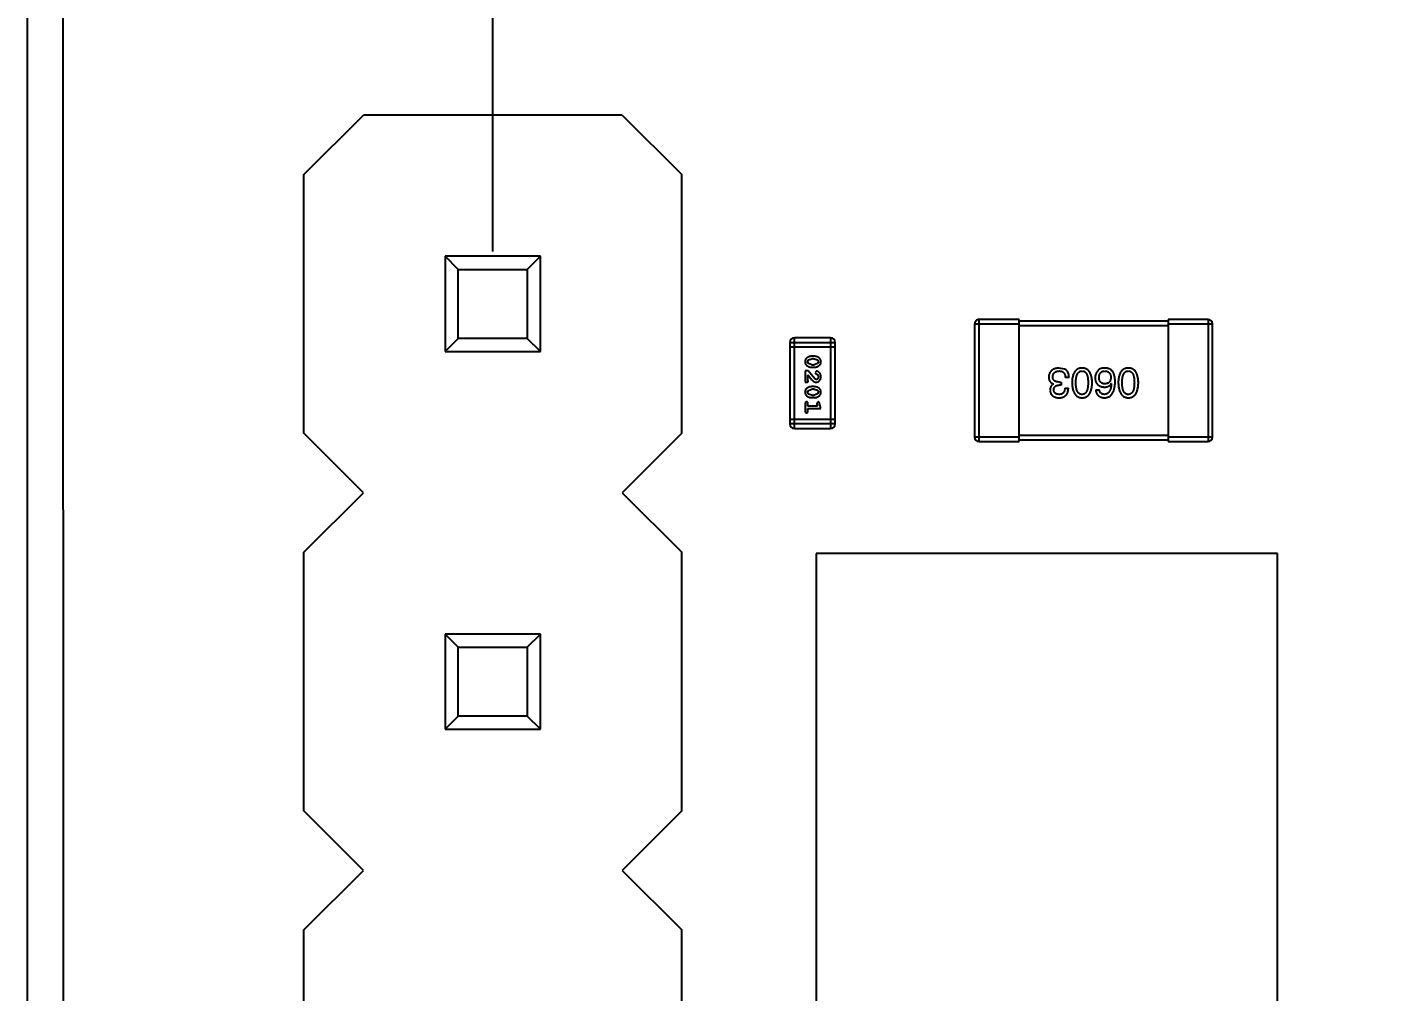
# Model space of a CAD drawing. Header units: millimetres. Extents: x 10 to 132, y -13 to 46.
# Drawn here: x 93.11 to 102.23, y 23.06 to 29.55 of the extents above; entities that cross this region are included whole.
import ezdxf

# ---------------------------------------------------------------- set-up
doc = ezdxf.new("R2010")
doc.units = ezdxf.units.MM
doc.header["$LTSCALE"] = 1.21
doc.header["$MEASUREMENT"] = 0
doc.header["$PDMODE"] = 3
doc.header["$PDSIZE"] = 0.3125
doc.layers.get('0').update_dxf_attribs({"linetype": 'CONTINUOUS'})
doc.layers.get('DEFPOINTS').update_dxf_attribs({"linetype": 'CONTINUOUS'})
doc.layers.add('Dim', color=3, linetype='CONTINUOUS', lineweight=25)
doc.styles.get("Standard").update_dxf_attribs({"font": 'txt', "width": 0.8})
doc.dimstyles.get("Standard").update_dxf_attribs({"dimtxt": 0.15625, "dimasz": 0.1875, "dimexe": 0.125, "dimexo": 0.0625, "dimgap": 0.09, "dimtad": 0, "dimtih": 1, "dimtoh": 1, "dimzin": 4, "dimdsep": 46, "dimtxsty": 'Standard', "dimblk": '_FILLED', "dimblk1": '_FILLED', "dimblk2": '_FILLED', "dimcen": 0.09, "dimazin": 1, "dimtp": 0.01, "dimtm": 0.01, "dimtfac": 1, "dimtofl": 0, "dimtmove": 0, "dimatfit": 3, "dimldrblk": '_FILLED', "dimfxl": 1, "dimtolj": 1, "dimtzin": 4, "dimarcsym": 0})

# ---------------------------------------------------------------- blocks, each defined once
blk = doc.blocks.new('_FILLED')
at = {"color": 0, "linetype": 'ByBlock'}
blk.add_solid([(0, 0), (-1, 0.1667), (-1, -0.1667)], dxfattribs=at)
blk = doc.blocks.new('*D41')
at = {"color": 0, "linetype": 'ByBlock', "lineweight": -2}
for p, q in [((96.2435, 28.0379), (96.2435, 39.6225)), ((96.2435, 39.56), (106.0285, 39.56)), ((119.1035, 39.56), (109.3185, 39.56)), ((119.1035, 27.9498), (119.1035, 39.6225))]:
    blk.add_line(p, q, dxfattribs=at)
at = {"layer": 'DEFPOINTS', "color": 0, "linetype": 'ByBlock'}
for p in [(96.2435, 28.0067), (119.1035, 27.9185)]:
    blk.add_point(p, dxfattribs=at)
at = {"color": 0, "linetype": 'ByBlock', "lineweight": -2, "rotation": 180}
blk.add_blockref('_FILLED', (96.2435, 39.56), dxfattribs=at)
at = {"color": 0, "linetype": 'ByBlock', "lineweight": -2}
blk.add_blockref('_FILLED', (119.1035, 39.56), dxfattribs=at)
at = {"color": 0, "linetype": 'ByBlock', "lineweight": -2, "insert": (107.6735, 39.56), "char_height": 1, "attachment_point": 5}
blk.add_mtext('\\A1;22.86', dxfattribs=at)

msp = doc.modelspace()

# ---------------------------------------------------------------- linework, layer by layer
at = {"color": 7, "linetype": 'Continuous'}
for p, q in [((93.1135, 30.5167), (93.1135, -6.1033)), ((93.3529, 30.4684), (93.3637, 0.6755)), ((94.9735, 28.5567), (95.3735, 28.9567)), ((97.1135, 28.9567), (95.3735, 28.9567)), ((97.1135, 28.9567), (97.5135, 28.5567)), ((94.9735, 26.8167), (94.9735, 28.5567)), ((97.5135, 26.8167), (97.5135, 28.5567)), ((95.9235, 28.0067), (95.9235, 27.3667)), ((96.0116, 27.9185), (95.9235, 28.0067)), ((96.5635, 28.0067), (95.9235, 28.0067)), ((96.4753, 27.9185), (96.5635, 28.0067)), ((96.5635, 27.3667), (96.5635, 28.0067)), ((96.0116, 27.4548), (96.0116, 27.9185)), ((96.0116, 27.9185), (96.4753, 27.9185)), ((96.4753, 27.9185), (96.4753, 27.4548)), ((99.4822, 27.5515), (99.4822, 26.7915)), ((99.4822, 27.5515), (99.7822, 27.5515)), ((99.5122, 26.7615), (99.5122, 27.5815)), ((99.7822, 27.5815), (99.5122, 27.5815)), ((99.7822, 26.7615), (99.7822, 27.5815)), ((100.7822, 27.5715), (99.7822, 27.5715)), ((99.7822, 27.5415), (100.7822, 27.5415)), ((100.7822, 27.5815), (100.7822, 26.7615)), ((101.0522, 27.5815), (100.7822, 27.5815)), ((100.7822, 27.5515), (101.0822, 27.5515)), ((101.0522, 27.5815), (101.0522, 26.7615)), ((101.0822, 26.7915), (101.0822, 27.5515)), ((95.9235, 27.3667), (96.0116, 27.4548)), ((96.4753, 27.4548), (96.0116, 27.4548)), ((96.5635, 27.3667), (96.4753, 27.4548)), ((98.2706, 26.8489), (98.2706, 27.4585)), ((98.5145, 27.4585), (98.2706, 27.4585)), ((98.5145, 27.4585), (98.5145, 26.8489)), ((95.9235, 27.3667), (96.5635, 27.3667)), ((98.2401, 27.428), (98.2401, 26.8794)), ((98.2401, 27.428), (98.5449, 27.428)), ((98.2401, 27.3976), (98.5449, 27.3976)), ((98.5449, 26.8794), (98.5449, 27.428)), ((98.3595, 27.2975), (98.3648, 27.3097)), ((98.3653, 27.2852), (98.3595, 27.2975)), ((98.3648, 27.3097), (98.3871, 27.3173)), ((98.3871, 27.278), (98.3653, 27.2852)), ((98.4046, 27.3346), (98.3868, 27.3346)), ((98.3868, 27.2607), (98.4046, 27.2607)), ((98.4043, 27.3173), (98.3871, 27.3173)), ((98.3871, 27.278), (98.4043, 27.278)), ((98.4043, 27.3173), (98.4261, 27.3101)), ((98.4266, 27.2856), (98.4043, 27.278)), ((98.4261, 27.3101), (98.4319, 27.2977)), ((98.4319, 27.2977), (98.4266, 27.2856)), ((100.0874, 27.2486), (100.0513, 27.2552)), ((98.3438, 27.2371), (98.3438, 27.16)), ((98.3627, 27.2371), (98.3438, 27.2371)), ((98.3438, 27.16), (98.3516, 27.16)), ((98.3611, 27.1742), (98.3611, 27.2104)), ((98.3611, 27.2104), (98.3881, 27.1768)), ((98.3642, 27.1687), (98.3611, 27.1742)), ((98.4076, 27.1821), (98.3627, 27.2371)), ((98.4173, 27.1773), (98.4076, 27.1821)), ((98.4199, 27.234), (98.4114, 27.2251)), ((98.4114, 27.2251), (98.418, 27.2166)), ((98.418, 27.2166), (98.4265, 27.2117)), ((98.4265, 27.2117), (98.4319, 27.1968)), ((100.0524, 27.1612), (100.0644, 27.1612)), ((100.0644, 27.1612), (100.0644, 27.1405)), ((100.1169, 27.1918), (100.0918, 27.1918)), ((98.3595, 27.093), (98.3648, 27.1052)), ((98.3653, 27.0807), (98.3595, 27.093)), ((98.3648, 27.1052), (98.3871, 27.1128)), ((98.3871, 27.0735), (98.3653, 27.0807)), ((98.4046, 27.1301), (98.3868, 27.1301)), ((98.4043, 27.1128), (98.3871, 27.1128)), ((98.3871, 27.0735), (98.4043, 27.0735)), ((98.4043, 27.1128), (98.4261, 27.1056)), ((98.4266, 27.0811), (98.4043, 27.0735)), ((98.4261, 27.1056), (98.4319, 27.0932)), ((98.4319, 27.0932), (98.4266, 27.0811)), ((100.0131, 27.1481), (100.0131, 27.1492)), ((100.0644, 27.1405), (100.0513, 27.1405)), ((100.0885, 27.1197), (100.1125, 27.1197)), ((100.2966, 27.1077), (100.3207, 27.1077)), ((100.4005, 27.1514), (100.4015, 27.1503)), ((98.3438, 27.0169), (98.3438, 26.9649)), ((98.3611, 26.9995), (98.3611, 27.0169)), ((98.426, 26.9995), (98.3611, 26.9995)), ((98.3611, 26.9649), (98.3611, 26.9822)), ((98.3611, 26.9822), (98.4492, 26.9822)), ((98.3868, 27.0562), (98.4046, 27.0562)), ((98.4301, 27.0279), (98.4209, 27.02)), ((98.4209, 27.02), (98.4219, 27.0146)), ((98.4219, 27.0146), (98.426, 26.9995)), ((98.4492, 26.9822), (98.4393, 27.0188)), ((98.5449, 26.9099), (98.2401, 26.9099)), ((95.3735, 26.4167), (94.9735, 26.8167)), ((97.5135, 26.8167), (97.1135, 26.4167)), ((98.5449, 26.8794), (98.2401, 26.8794)), ((98.2706, 26.8489), (98.5145, 26.8489)), ((100.7822, 26.8015), (99.7822, 26.8015)), ((99.7822, 26.7915), (99.4822, 26.7915)), ((99.5122, 26.7615), (99.7822, 26.7615)), ((99.7822, 26.7715), (100.7822, 26.7715)), ((101.0822, 26.7915), (100.7822, 26.7915)), ((100.7822, 26.7615), (101.0522, 26.7615)), ((94.9735, 26.0167), (95.3735, 26.4167)), ((97.1135, 26.4167), (97.5135, 26.0167)), ((94.9735, 24.2767), (94.9735, 26.0167)), ((97.5135, 24.2767), (97.5135, 26.0167)), ((98.4174, 26.0081), (98.4174, 22.8581)), ((101.5174, 26.0081), (98.4174, 26.0081)), ((101.5174, 22.8581), (101.5174, 26.0081)), ((95.9235, 25.4667), (95.9235, 24.8267)), ((96.0116, 25.3785), (95.9235, 25.4667)), ((96.5635, 25.4667), (95.9235, 25.4667)), ((96.4753, 25.3785), (96.5635, 25.4667)), ((96.5635, 24.8267), (96.5635, 25.4667)), ((96.0116, 24.9148), (96.0116, 25.3785)), ((96.0116, 25.3785), (96.4753, 25.3785)), ((96.4753, 25.3785), (96.4753, 24.9148)), ((95.9235, 24.8267), (96.0116, 24.9148)), ((96.4753, 24.9148), (96.0116, 24.9148)), ((96.5635, 24.8267), (96.4753, 24.9148)), ((95.9235, 24.8267), (96.5635, 24.8267)), ((95.3735, 23.8767), (94.9735, 24.2767)), ((97.5135, 24.2767), (97.1135, 23.8767)), ((94.9735, 23.4767), (95.3735, 23.8767)), ((97.1135, 23.8767), (97.5135, 23.4767)), ((94.9735, 21.7367), (94.9735, 23.4767)), ((97.5135, 21.7367), (97.5135, 23.4767))]:
    msp.add_line(p, q, dxfattribs=at)
for centre, radius, start, end in [((99.5122, 27.5515), 0.03, 90.00001, 180.00001), ((101.0522, 27.5515), 0.03, 0.00001, 90.00001), ((98.2706, 27.428), 0.0305, 90, 180), ((98.5145, 27.428), 0.0305, 0, 90), ((98.2706, 26.8794), 0.0305, 180, 270), ((98.5145, 26.8794), 0.0305, 270, 0), ((99.5122, 26.7915), 0.03, 180.00001, 270.00001), ((101.0522, 26.7915), 0.03, 270.00001, 0.00001)]:
    msp.add_arc(centre, radius, start, end, dxfattribs=at)
for points, knots in [([(98.3868, 27.3346), (98.3857, 27.3346), (98.3836, 27.3346), (98.3804, 27.3343), (98.3773, 27.3338), (98.3742, 27.3331), (98.3712, 27.3322), (98.3682, 27.3311), (98.3652, 27.3298), (98.3623, 27.3283), (98.3596, 27.3268), (98.3571, 27.3251), (98.3548, 27.3235), (98.3526, 27.3219), (98.3508, 27.3202), (98.3491, 27.3185), (98.3477, 27.3167), (98.3461, 27.3144), (98.3445, 27.3112), (98.3432, 27.307), (98.3423, 27.3024), (98.3423, 27.2992), (98.3422, 27.2976)], [0, 0, 0, 0, 0.049886, 0.09882, 0.148132, 0.19689, 0.246038, 0.295176, 0.345305, 0.395692, 0.445312, 0.491875, 0.535813, 0.577009, 0.616081, 0.652689, 0.687585, 0.720206, 0.785062, 0.85223, 0.923759, 1, 1, 1, 1]), ([(98.3422, 27.2976), (98.3422, 27.2961), (98.3423, 27.2933), (98.343, 27.2892), (98.3441, 27.2854), (98.3457, 27.2818), (98.3478, 27.2785), (98.3503, 27.2755), (98.3532, 27.2727), (98.3566, 27.2702), (98.3602, 27.268), (98.3639, 27.266), (98.3676, 27.2644), (98.3714, 27.263), (98.3752, 27.262), (98.379, 27.2612), (98.3829, 27.2608), (98.3855, 27.2607), (98.3868, 27.2607)], [0, 0, 0, 0, 0.067217, 0.131051, 0.19272, 0.252824, 0.312745, 0.373449, 0.436041, 0.501494, 0.567761, 0.632087, 0.695096, 0.757109, 0.817993, 0.878657, 0.939311, 1, 1, 1, 1]), ([(98.4492, 27.2978), (98.4491, 27.2993), (98.4491, 27.3021), (98.4484, 27.3062), (98.4472, 27.31), (98.4457, 27.3136), (98.4436, 27.3169), (98.4411, 27.3199), (98.4381, 27.3227), (98.4347, 27.3252), (98.4311, 27.3274), (98.4274, 27.3293), (98.4237, 27.331), (98.42, 27.3323), (98.4162, 27.3334), (98.4123, 27.3341), (98.4085, 27.3345), (98.4059, 27.3346), (98.4046, 27.3346)], [0, 0, 0, 0, 0.06692, 0.130834, 0.19258, 0.252759, 0.312631, 0.373411, 0.436359, 0.501894, 0.568244, 0.632472, 0.69556, 0.757163, 0.818592, 0.878885, 0.939235, 1, 1, 1, 1]), ([(98.4046, 27.2607), (98.4056, 27.2607), (98.4078, 27.2608), (98.411, 27.261), (98.4141, 27.2616), (98.4172, 27.2623), (98.4203, 27.2632), (98.4233, 27.2643), (98.4262, 27.2656), (98.4291, 27.2671), (98.4318, 27.2687), (98.4344, 27.2703), (98.4367, 27.272), (98.4388, 27.2736), (98.4407, 27.2753), (98.4423, 27.2771), (98.4438, 27.2788), (98.4453, 27.2812), (98.4469, 27.2843), (98.4482, 27.2885), (98.449, 27.293), (98.4491, 27.2962), (98.4492, 27.2978)], [0, 0, 0, 0, 0.049855, 0.099516, 0.148482, 0.19758, 0.246804, 0.296268, 0.346517, 0.397047, 0.446826, 0.49336, 0.537801, 0.579207, 0.617974, 0.654833, 0.689171, 0.722088, 0.786392, 0.853518, 0.924186, 1, 1, 1, 1]), ([(100.0513, 27.2552), (100.0486, 27.2551), (100.0433, 27.2548), (100.0355, 27.2539), (100.0283, 27.2525), (100.0216, 27.2507), (100.0153, 27.2484), (100.0096, 27.2457), (100.0044, 27.2425), (99.9996, 27.2389), (99.9954, 27.2348), (99.9917, 27.2303), (99.9885, 27.2254), (99.9858, 27.2199), (99.9836, 27.2141), (99.982, 27.2078), (99.9808, 27.2011), (99.9805, 27.1964), (99.9803, 27.194)], [0, 0, 0, 0, 0.078078, 0.151942, 0.221594, 0.28726, 0.350176, 0.409768, 0.467648, 0.523784, 0.578904, 0.634014, 0.689819, 0.746826, 0.805875, 0.867063, 0.931764, 1, 1, 1, 1]), ([(100.1169, 27.1918), (100.1168, 27.1936), (100.1167, 27.1971), (100.1163, 27.2022), (100.1156, 27.2071), (100.1147, 27.2117), (100.1136, 27.2161), (100.1123, 27.2203), (100.1108, 27.2242), (100.109, 27.2279), (100.1071, 27.2313), (100.1049, 27.2345), (100.1025, 27.2375), (100.0999, 27.2402), (100.0971, 27.2427), (100.0941, 27.2449), (100.0909, 27.247), (100.0886, 27.2481), (100.0874, 27.2486)], [0, 0, 0, 0, 0.078937, 0.154495, 0.226898, 0.296844, 0.363348, 0.427781, 0.48946, 0.549586, 0.607902, 0.664733, 0.720805, 0.776157, 0.831175, 0.886736, 0.943094, 1, 1, 1, 1]), ([(100.2046, 27.2552), (100.2019, 27.2551), (100.1968, 27.2548), (100.1893, 27.2536), (100.1822, 27.2515), (100.1757, 27.2488), (100.1697, 27.2453), (100.1642, 27.241), (100.1592, 27.2359), (100.1547, 27.2301), (100.1507, 27.2235), (100.1472, 27.2162), (100.1442, 27.2081), (100.1417, 27.1993), (100.1397, 27.1898), (100.1382, 27.1795), (100.1372, 27.1684), (100.137, 27.1608), (100.1368, 27.1568)], [0, 0, 0, 0, 0.059134, 0.115603, 0.169236, 0.221572, 0.273254, 0.32474, 0.377319, 0.431815, 0.488555, 0.548609, 0.612242, 0.680182, 0.75251, 0.829782, 0.91231, 1, 1, 1, 1]), ([(100.2723, 27.1568), (100.2722, 27.1608), (100.2719, 27.1684), (100.2709, 27.1795), (100.2695, 27.1898), (100.2674, 27.1993), (100.2649, 27.2081), (100.2619, 27.2162), (100.2585, 27.2235), (100.2545, 27.23), (100.25, 27.2359), (100.245, 27.241), (100.2395, 27.2453), (100.2334, 27.2488), (100.2269, 27.2515), (100.2199, 27.2536), (100.2124, 27.2548), (100.2072, 27.2551), (100.2046, 27.2552)], [0, 0, 0, 0, 0.087693, 0.170223, 0.247496, 0.319826, 0.387768, 0.451403, 0.511459, 0.568358, 0.622671, 0.675251, 0.726739, 0.778422, 0.830759, 0.884394, 0.940865, 1, 1, 1, 1]), ([(100.3611, 27.2552), (100.3583, 27.2553), (100.3529, 27.2553), (100.3451, 27.2547), (100.3379, 27.2536), (100.3314, 27.2518), (100.3255, 27.2495), (100.3203, 27.2465), (100.3157, 27.2431), (100.3132, 27.2402), (100.3119, 27.2388)], [0, 0, 0, 0, 0.156782, 0.301945, 0.436395, 0.561474, 0.678489, 0.78853, 0.894967, 1, 1, 1, 1]), ([(100.4125, 27.229), (100.411, 27.231), (100.4081, 27.235), (100.4028, 27.2401), (100.3972, 27.2446), (100.3909, 27.2482), (100.3842, 27.2512), (100.3769, 27.2533), (100.3692, 27.2547), (100.3639, 27.2551), (100.3611, 27.2552)], [0, 0, 0, 0, 0.125033, 0.246266, 0.36603, 0.485265, 0.606781, 0.732144, 0.862551, 1, 1, 1, 1]), ([(100.5155, 27.2552), (100.5128, 27.2551), (100.5076, 27.2548), (100.5001, 27.2536), (100.4931, 27.2515), (100.4866, 27.2488), (100.4806, 27.2453), (100.475, 27.241), (100.47, 27.2359), (100.4655, 27.2301), (100.4615, 27.2235), (100.4581, 27.2162), (100.4551, 27.2081), (100.4526, 27.1993), (100.4506, 27.1898), (100.4491, 27.1795), (100.4481, 27.1684), (100.4478, 27.1608), (100.4477, 27.1568)], [0, 0, 0, 0, 0.059134, 0.115603, 0.169236, 0.221572, 0.273254, 0.32474, 0.377319, 0.431815, 0.488555, 0.548609, 0.612242, 0.680182, 0.75251, 0.829782, 0.91231, 1, 1, 1, 1]), ([(100.5832, 27.1568), (100.5831, 27.1608), (100.5828, 27.1684), (100.5818, 27.1795), (100.5803, 27.1898), (100.5783, 27.1993), (100.5758, 27.2081), (100.5728, 27.2162), (100.5694, 27.2235), (100.5653, 27.23), (100.5609, 27.2359), (100.5559, 27.241), (100.5503, 27.2453), (100.5443, 27.2488), (100.5378, 27.2515), (100.5308, 27.2536), (100.5233, 27.2548), (100.5181, 27.2551), (100.5155, 27.2552)], [0, 0, 0, 0, 0.087693, 0.170223, 0.247496, 0.319826, 0.387768, 0.451403, 0.511459, 0.568358, 0.622671, 0.675251, 0.726739, 0.778422, 0.830759, 0.884394, 0.940865, 1, 1, 1, 1]), ([(98.3516, 27.16), (98.3527, 27.16), (98.3547, 27.1601), (98.3574, 27.1605), (98.3596, 27.1612), (98.3614, 27.1623), (98.3627, 27.1636), (98.3636, 27.1651), (98.3641, 27.1668), (98.3642, 27.168), (98.3642, 27.1687)], [0, 0, 0, 0, 0.1844, 0.34094, 0.473574, 0.586824, 0.690029, 0.789175, 0.890445, 1, 1, 1, 1]), ([(98.3881, 27.1768), (98.3889, 27.1759), (98.3904, 27.1742), (98.3926, 27.1718), (98.3947, 27.1697), (98.3967, 27.1678), (98.3986, 27.1662), (98.4003, 27.1649), (98.402, 27.1638), (98.404, 27.1626), (98.4066, 27.1616), (98.4097, 27.1607), (98.413, 27.1601), (98.4153, 27.16), (98.4164, 27.16)], [0, 0, 0, 0, 0.103002, 0.197728, 0.285279, 0.365235, 0.437224, 0.502446, 0.560545, 0.611446, 0.707576, 0.80349, 0.900532, 1, 1, 1, 1]), ([(98.4164, 27.16), (98.4175, 27.16), (98.4197, 27.1601), (98.423, 27.1606), (98.4261, 27.1614), (98.429, 27.1625), (98.4319, 27.164), (98.4346, 27.1658), (98.4372, 27.1679), (98.4396, 27.1703), (98.4419, 27.1729), (98.4438, 27.1758), (98.4455, 27.1788), (98.4469, 27.182), (98.4479, 27.1854), (98.4487, 27.189), (98.4491, 27.1928), (98.4492, 27.1954), (98.4492, 27.1967)], [0, 0, 0, 0, 0.060981, 0.120256, 0.178148, 0.236115, 0.293993, 0.352864, 0.413358, 0.476056, 0.539296, 0.602396, 0.665116, 0.728325, 0.792919, 0.859317, 0.928302, 1, 1, 1, 1]), ([(98.4319, 27.1968), (98.4318, 27.1954), (98.4317, 27.1927), (98.4309, 27.1889), (98.4295, 27.1855), (98.4276, 27.1826), (98.4253, 27.1803), (98.4229, 27.1786), (98.4202, 27.1775), (98.4183, 27.1774), (98.4173, 27.1773)], [0, 0, 0, 0, 0.156344, 0.299348, 0.4327, 0.561, 0.682299, 0.791883, 0.89611, 1, 1, 1, 1]), ([(98.4492, 27.1967), (98.4491, 27.1984), (98.449, 27.2017), (98.4481, 27.2067), (98.4467, 27.2114), (98.4447, 27.2159), (98.4423, 27.2201), (98.4394, 27.2237), (98.4362, 27.2269), (98.4326, 27.2294), (98.429, 27.2313), (98.4257, 27.2328), (98.4227, 27.2337), (98.4208, 27.2339), (98.4199, 27.234)], [0, 0, 0, 0, 0.098286, 0.193983, 0.289056, 0.384352, 0.477435, 0.566197, 0.652355, 0.737986, 0.818188, 0.887401, 0.94802, 1, 1, 1, 1]), ([(99.9803, 27.194), (99.9803, 27.1926), (99.9803, 27.1898), (99.9808, 27.1857), (99.9813, 27.1818), (99.9823, 27.1781), (99.9834, 27.1746), (99.9848, 27.1713), (99.9865, 27.1682), (99.9884, 27.1653), (99.9906, 27.1626), (99.9931, 27.1601), (99.9958, 27.1578), (99.9987, 27.1556), (100.002, 27.1537), (100.0054, 27.1519), (100.0092, 27.1505), (100.0118, 27.1496), (100.0131, 27.1492)], [0, 0, 0, 0, 0.071215, 0.138707, 0.20396, 0.266995, 0.327734, 0.387609, 0.445602, 0.503345, 0.561136, 0.618597, 0.677672, 0.738255, 0.799989, 0.863961, 0.930555, 1, 1, 1, 1]), ([(100.0076, 27.1973), (100.0077, 27.1987), (100.0079, 27.2016), (100.0087, 27.2057), (100.0097, 27.2096), (100.011, 27.2132), (100.0127, 27.2165), (100.0145, 27.2196), (100.0168, 27.2224), (100.0193, 27.225), (100.0222, 27.2272), (100.0253, 27.2292), (100.0287, 27.231), (100.0325, 27.2324), (100.0365, 27.2336), (100.0408, 27.2345), (100.0454, 27.2352), (100.0486, 27.2354), (100.0502, 27.2355)], [0, 0, 0, 0, 0.068514, 0.133941, 0.195994, 0.255362, 0.312994, 0.369441, 0.424687, 0.480522, 0.537148, 0.594801, 0.654411, 0.716817, 0.781981, 0.850498, 0.923306, 1, 1, 1, 1]), ([(100.0524, 27.1612), (100.0506, 27.1612), (100.0471, 27.1613), (100.042, 27.1617), (100.0373, 27.1624), (100.0329, 27.1634), (100.0288, 27.1646), (100.0251, 27.1662), (100.0218, 27.1681), (100.0188, 27.1702), (100.0162, 27.1726), (100.0139, 27.1753), (100.0119, 27.1782), (100.0103, 27.1815), (100.0091, 27.1851), (100.0082, 27.1889), (100.0077, 27.193), (100.0076, 27.1958), (100.0076, 27.1973)], [0, 0, 0, 0, 0.082495, 0.159728, 0.232496, 0.300725, 0.365163, 0.425859, 0.483728, 0.538892, 0.592921, 0.646195, 0.699968, 0.754746, 0.811387, 0.870806, 0.933482, 1, 1, 1, 1]), ([(100.0502, 27.2355), (100.0519, 27.2355), (100.0551, 27.2355), (100.0597, 27.2349), (100.064, 27.2341), (100.068, 27.2329), (100.0717, 27.2314), (100.0751, 27.2295), (100.0781, 27.2272), (100.0809, 27.2247), (100.0833, 27.2217), (100.0855, 27.2185), (100.0873, 27.2148), (100.0889, 27.2109), (100.0901, 27.2066), (100.0909, 27.202), (100.0916, 27.197), (100.0917, 27.1936), (100.0918, 27.1918)], [0, 0, 0, 0, 0.071272, 0.13882, 0.201858, 0.262757, 0.320043, 0.376709, 0.431462, 0.486034, 0.541209, 0.597703, 0.65589, 0.717768, 0.782056, 0.850407, 0.92277, 1, 1, 1, 1]), ([(100.1631, 27.1568), (100.1631, 27.16), (100.1631, 27.1661), (100.1636, 27.1749), (100.1644, 27.1831), (100.1655, 27.1907), (100.167, 27.1977), (100.1688, 27.2042), (100.1708, 27.21), (100.1733, 27.2153), (100.1761, 27.2199), (100.1792, 27.224), (100.1826, 27.2275), (100.1863, 27.2303), (100.1904, 27.2325), (100.1949, 27.2342), (100.1996, 27.2352), (100.2029, 27.2354), (100.2046, 27.2355)], [0, 0, 0, 0, 0.094834, 0.184067, 0.267029, 0.344713, 0.417334, 0.484367, 0.546941, 0.604717, 0.65953, 0.710539, 0.759381, 0.806382, 0.853027, 0.900623, 0.949121, 1, 1, 1, 1]), ([(100.2046, 27.2355), (100.2062, 27.2355), (100.2094, 27.2353), (100.2141, 27.2344), (100.2184, 27.2329), (100.2223, 27.2307), (100.226, 27.2279), (100.2294, 27.2245), (100.2324, 27.2204), (100.235, 27.2158), (100.2374, 27.2105), (100.2395, 27.2047), (100.2411, 27.1982), (100.2426, 27.1911), (100.2437, 27.1834), (100.2444, 27.1751), (100.2449, 27.1662), (100.245, 27.16), (100.245, 27.1568)], [0, 0, 0, 0, 0.049766, 0.097012, 0.143225, 0.188786, 0.235079, 0.282962, 0.333687, 0.387747, 0.445963, 0.508657, 0.576545, 0.649868, 0.72822, 0.812712, 0.903543, 1, 1, 1, 1]), ([(100.3119, 27.2388), (100.3104, 27.2371), (100.3073, 27.2336), (100.3032, 27.2281), (100.2999, 27.2222), (100.297, 27.2162), (100.2949, 27.2099), (100.2934, 27.2033), (100.2925, 27.1966), (100.2923, 27.192), (100.2923, 27.1896)], [0, 0, 0, 0, 0.129393, 0.255335, 0.378531, 0.500878, 0.622934, 0.746191, 0.87096, 1, 1, 1, 1]), ([(100.2923, 27.1896), (100.2924, 27.1873), (100.2926, 27.1827), (100.2936, 27.1761), (100.295, 27.1699), (100.2968, 27.1641), (100.2991, 27.1587), (100.302, 27.1537), (100.3051, 27.1491), (100.3089, 27.145), (100.313, 27.1413), (100.3176, 27.138), (100.3227, 27.1352), (100.3282, 27.1328), (100.3341, 27.1307), (100.3405, 27.1292), (100.3474, 27.128), (100.3521, 27.1276), (100.3546, 27.1273)], [0, 0, 0, 0, 0.071527, 0.139094, 0.20346, 0.264939, 0.323904, 0.381383, 0.437591, 0.493343, 0.549401, 0.606085, 0.664838, 0.725424, 0.788712, 0.855452, 0.925772, 1, 1, 1, 1]), ([(100.3185, 27.1907), (100.3186, 27.1925), (100.3188, 27.1958), (100.3195, 27.2007), (100.3204, 27.2052), (100.3216, 27.2095), (100.323, 27.2134), (100.3248, 27.217), (100.3268, 27.2203), (100.3291, 27.2233), (100.3316, 27.2259), (100.3344, 27.2283), (100.3375, 27.2303), (100.3408, 27.232), (100.3444, 27.2334), (100.3483, 27.2344), (100.3524, 27.2352), (100.3553, 27.2354), (100.3567, 27.2355)], [0, 0, 0, 0, 0.078863, 0.153308, 0.223539, 0.289857, 0.35341, 0.413572, 0.471721, 0.528235, 0.584279, 0.638781, 0.69466, 0.751251, 0.809198, 0.869697, 0.933318, 1, 1, 1, 1]), ([(100.3578, 27.1492), (100.3563, 27.1493), (100.3534, 27.1494), (100.3492, 27.15), (100.3452, 27.1509), (100.3415, 27.1521), (100.338, 27.1537), (100.3349, 27.1555), (100.332, 27.1576), (100.3293, 27.1601), (100.3271, 27.1629), (100.3249, 27.1659), (100.3232, 27.1693), (100.3217, 27.173), (100.3205, 27.177), (100.3195, 27.1813), (100.3188, 27.1859), (100.3186, 27.1891), (100.3185, 27.1907)], [0, 0, 0, 0, 0.069884, 0.136529, 0.199638, 0.259844, 0.317774, 0.374356, 0.430026, 0.485148, 0.5409, 0.597889, 0.657472, 0.718614, 0.783613, 0.85129, 0.923712, 1, 1, 1, 1]), ([(100.3546, 27.0552), (100.3574, 27.0554), (100.3629, 27.0557), (100.3709, 27.0572), (100.3784, 27.0595), (100.3853, 27.0625), (100.3918, 27.0664), (100.3976, 27.0711), (100.403, 27.0765), (100.4077, 27.0828), (100.412, 27.0899), (100.4157, 27.0977), (100.4189, 27.1064), (100.4215, 27.1158), (100.4237, 27.126), (100.4252, 27.1371), (100.4263, 27.1489), (100.4266, 27.157), (100.4267, 27.1612)], [0, 0, 0, 0, 0.058957, 0.115262, 0.16907, 0.221312, 0.273147, 0.324961, 0.377649, 0.432026, 0.488925, 0.549039, 0.612912, 0.680653, 0.753056, 0.830314, 0.912483, 1, 1, 1, 1]), ([(100.3567, 27.2355), (100.3583, 27.2355), (100.3614, 27.2353), (100.3659, 27.2347), (100.3702, 27.2338), (100.3741, 27.2325), (100.3777, 27.2309), (100.381, 27.2289), (100.3841, 27.2267), (100.3868, 27.2241), (100.3893, 27.2212), (100.3914, 27.2179), (100.3934, 27.2144), (100.3949, 27.2105), (100.3962, 27.2063), (100.3972, 27.2018), (100.398, 27.1969), (100.3982, 27.1935), (100.3983, 27.1918)], [0, 0, 0, 0, 0.070403, 0.137196, 0.200053, 0.260887, 0.31876, 0.37535, 0.430743, 0.485927, 0.541678, 0.598832, 0.657726, 0.719441, 0.783504, 0.851852, 0.923533, 1, 1, 1, 1]), ([(100.3983, 27.1918), (100.3982, 27.1901), (100.3979, 27.1869), (100.3973, 27.1821), (100.3962, 27.1777), (100.395, 27.1736), (100.3935, 27.1698), (100.3916, 27.1664), (100.3895, 27.1632), (100.3871, 27.1604), (100.3844, 27.1578), (100.3814, 27.1557), (100.3782, 27.1537), (100.3747, 27.1522), (100.3709, 27.1509), (100.3668, 27.15), (100.3624, 27.1494), (100.3594, 27.1493), (100.3578, 27.1492)], [0, 0, 0, 0, 0.076072, 0.148369, 0.216753, 0.281358, 0.342792, 0.401604, 0.458929, 0.514444, 0.569818, 0.625343, 0.681554, 0.739608, 0.800134, 0.863477, 0.929547, 1, 1, 1, 1]), ([(100.4267, 27.1612), (100.4267, 27.1648), (100.4266, 27.1716), (100.4259, 27.1817), (100.4248, 27.1911), (100.4232, 27.1999), (100.4213, 27.208), (100.4189, 27.2156), (100.416, 27.2226), (100.4136, 27.2269), (100.4125, 27.229)], [0, 0, 0, 0, 0.151498, 0.29521, 0.430242, 0.557137, 0.677306, 0.790845, 0.898111, 1, 1, 1, 1]), ([(100.4739, 27.1568), (100.4739, 27.16), (100.474, 27.1661), (100.4745, 27.1749), (100.4753, 27.1831), (100.4764, 27.1907), (100.4778, 27.1977), (100.4796, 27.2042), (100.4817, 27.21), (100.4842, 27.2153), (100.4869, 27.2199), (100.49, 27.224), (100.4934, 27.2275), (100.4972, 27.2303), (100.5013, 27.2325), (100.5057, 27.2342), (100.5105, 27.2352), (100.5138, 27.2354), (100.5155, 27.2355)], [0, 0, 0, 0, 0.094834, 0.184067, 0.267029, 0.344713, 0.417334, 0.484367, 0.546941, 0.604717, 0.65953, 0.710539, 0.759381, 0.806382, 0.853027, 0.900623, 0.949121, 1, 1, 1, 1]), ([(100.5155, 27.2355), (100.5171, 27.2355), (100.5203, 27.2353), (100.5249, 27.2344), (100.5292, 27.2329), (100.5332, 27.2307), (100.5369, 27.2279), (100.5402, 27.2245), (100.5432, 27.2204), (100.5459, 27.2158), (100.5483, 27.2105), (100.5504, 27.2047), (100.552, 27.1982), (100.5535, 27.1911), (100.5546, 27.1834), (100.5553, 27.1751), (100.5558, 27.1662), (100.5559, 27.16), (100.5559, 27.1568)], [0, 0, 0, 0, 0.049766, 0.097012, 0.143225, 0.188786, 0.235079, 0.282962, 0.333687, 0.387747, 0.445963, 0.508657, 0.576545, 0.649868, 0.72822, 0.812712, 0.903543, 1, 1, 1, 1]), ([(98.3868, 27.1301), (98.3857, 27.1301), (98.3836, 27.1301), (98.3804, 27.1298), (98.3773, 27.1293), (98.3742, 27.1286), (98.3712, 27.1277), (98.3682, 27.1266), (98.3652, 27.1253), (98.3623, 27.1238), (98.3596, 27.1223), (98.3571, 27.1206), (98.3548, 27.119), (98.3526, 27.1173), (98.3508, 27.1156), (98.3491, 27.1139), (98.3477, 27.1122), (98.3461, 27.1098), (98.3445, 27.1067), (98.3432, 27.1025), (98.3423, 27.0979), (98.3423, 27.0947), (98.3422, 27.0931)], [0, 0, 0, 0, 0.049886, 0.09882, 0.148132, 0.19689, 0.246038, 0.295176, 0.345305, 0.395692, 0.445312, 0.491875, 0.535813, 0.577009, 0.616081, 0.652689, 0.687585, 0.720206, 0.785062, 0.85223, 0.923759, 1, 1, 1, 1]), ([(98.3422, 27.0931), (98.3422, 27.0916), (98.3423, 27.0888), (98.343, 27.0847), (98.3441, 27.0809), (98.3457, 27.0773), (98.3478, 27.074), (98.3503, 27.0709), (98.3532, 27.0681), (98.3566, 27.0657), (98.3602, 27.0635), (98.3639, 27.0615), (98.3676, 27.0599), (98.3714, 27.0585), (98.3752, 27.0575), (98.379, 27.0567), (98.3829, 27.0563), (98.3855, 27.0562), (98.3868, 27.0562)], [0, 0, 0, 0, 0.067217, 0.131051, 0.19272, 0.252824, 0.312745, 0.373449, 0.436041, 0.501494, 0.567761, 0.632087, 0.695096, 0.757109, 0.817993, 0.878657, 0.939311, 1, 1, 1, 1]), ([(98.4492, 27.0933), (98.4491, 27.0948), (98.4491, 27.0976), (98.4484, 27.1017), (98.4472, 27.1055), (98.4457, 27.1091), (98.4436, 27.1124), (98.4411, 27.1154), (98.4381, 27.1182), (98.4347, 27.1207), (98.4311, 27.1229), (98.4274, 27.1248), (98.4237, 27.1264), (98.42, 27.1278), (98.4162, 27.1288), (98.4123, 27.1296), (98.4085, 27.13), (98.4059, 27.1301), (98.4046, 27.1301)], [0, 0, 0, 0, 0.06692, 0.130834, 0.19258, 0.252759, 0.312631, 0.373411, 0.436359, 0.501894, 0.568244, 0.632472, 0.69556, 0.757163, 0.818592, 0.878885, 0.939235, 1, 1, 1, 1]), ([(98.4046, 27.0562), (98.4056, 27.0562), (98.4078, 27.0562), (98.411, 27.0565), (98.4141, 27.0571), (98.4172, 27.0577), (98.4203, 27.0587), (98.4233, 27.0598), (98.4262, 27.0611), (98.4291, 27.0626), (98.4318, 27.0642), (98.4344, 27.0658), (98.4367, 27.0675), (98.4388, 27.0691), (98.4407, 27.0708), (98.4423, 27.0725), (98.4438, 27.0743), (98.4453, 27.0766), (98.4469, 27.0798), (98.4482, 27.084), (98.449, 27.0885), (98.4491, 27.0917), (98.4492, 27.0933)], [0, 0, 0, 0, 0.049855, 0.099516, 0.148482, 0.19758, 0.246804, 0.296268, 0.346517, 0.397047, 0.446826, 0.49336, 0.537801, 0.579207, 0.617974, 0.654833, 0.689171, 0.722088, 0.786392, 0.853518, 0.924186, 1, 1, 1, 1]), ([(100.0131, 27.1481), (100.0112, 27.1471), (100.0074, 27.1453), (100.0025, 27.1416), (99.9983, 27.1372), (99.9949, 27.1323), (99.9923, 27.1267), (99.9904, 27.1205), (99.9892, 27.1138), (99.9891, 27.109), (99.989, 27.1066)], [0, 0, 0, 0, 0.125227, 0.244792, 0.361427, 0.478215, 0.59667, 0.722058, 0.856314, 1, 1, 1, 1]), ([(99.989, 27.1066), (99.9892, 27.1046), (99.9895, 27.1007), (99.9906, 27.0951), (99.9921, 27.0898), (99.9939, 27.0849), (99.9962, 27.0804), (99.999, 27.0763), (100.0021, 27.0725), (100.0057, 27.0691), (100.0097, 27.066), (100.0141, 27.0634), (100.0189, 27.061), (100.0242, 27.0592), (100.0298, 27.0576), (100.0359, 27.0564), (100.0424, 27.0555), (100.0469, 27.0553), (100.0491, 27.0552)], [0, 0, 0, 0, 0.067521, 0.132139, 0.193339, 0.252064, 0.309083, 0.364848, 0.420021, 0.475612, 0.532002, 0.589602, 0.649896, 0.712634, 0.778603, 0.848416, 0.922155, 1, 1, 1, 1]), ([(100.0142, 27.1088), (100.0143, 27.11), (100.0144, 27.1124), (100.0149, 27.1159), (100.0157, 27.1192), (100.0168, 27.1222), (100.0182, 27.125), (100.0199, 27.1276), (100.0218, 27.1299), (100.024, 27.1321), (100.0265, 27.1339), (100.0292, 27.1355), (100.0322, 27.137), (100.0355, 27.1381), (100.0391, 27.1391), (100.0429, 27.1398), (100.047, 27.1403), (100.0499, 27.1404), (100.0513, 27.1405)], [0, 0, 0, 0, 0.067741, 0.131599, 0.192143, 0.249977, 0.306453, 0.361639, 0.416449, 0.471489, 0.527582, 0.584873, 0.644974, 0.70814, 0.77492, 0.845909, 0.920585, 1, 1, 1, 1]), ([(100.0502, 27.0782), (100.0489, 27.0782), (100.0462, 27.0783), (100.0423, 27.0788), (100.0387, 27.0795), (100.0353, 27.0804), (100.0322, 27.0815), (100.0293, 27.0829), (100.0266, 27.0845), (100.0243, 27.0863), (100.0221, 27.0883), (100.0202, 27.0906), (100.0186, 27.0931), (100.0172, 27.0958), (100.0161, 27.0987), (100.0152, 27.1019), (100.0145, 27.1052), (100.0143, 27.1076), (100.0142, 27.1088)], [0, 0, 0, 0, 0.078051, 0.151197, 0.220412, 0.286742, 0.34933, 0.409464, 0.467368, 0.52298, 0.578639, 0.633998, 0.690142, 0.746855, 0.805868, 0.867776, 0.932345, 1, 1, 1, 1]), ([(100.0491, 27.0552), (100.0517, 27.0553), (100.0566, 27.0554), (100.0636, 27.0564), (100.0703, 27.0577), (100.0764, 27.0595), (100.0821, 27.0618), (100.0873, 27.0647), (100.092, 27.068), (100.0962, 27.0718), (100.1, 27.0761), (100.1032, 27.0809), (100.106, 27.0862), (100.1083, 27.0919), (100.1101, 27.0982), (100.1114, 27.1049), (100.1123, 27.1122), (100.1125, 27.1171), (100.1125, 27.1197)], [0, 0, 0, 0, 0.073232, 0.142595, 0.207997, 0.270074, 0.329156, 0.386529, 0.441846, 0.496976, 0.551877, 0.607941, 0.665637, 0.725446, 0.788542, 0.855101, 0.925196, 1, 1, 1, 1]), ([(100.0885, 27.1197), (100.0884, 27.118), (100.0883, 27.1148), (100.0877, 27.11), (100.0869, 27.1056), (100.0858, 27.1016), (100.0844, 27.0978), (100.0827, 27.0944), (100.0807, 27.0913), (100.0784, 27.0885), (100.0759, 27.086), (100.0731, 27.0839), (100.0699, 27.0821), (100.0665, 27.0807), (100.0629, 27.0795), (100.0589, 27.0787), (100.0547, 27.0782), (100.0517, 27.0782), (100.0502, 27.0782)], [0, 0, 0, 0, 0.078134, 0.15164, 0.221358, 0.286689, 0.348614, 0.407697, 0.464247, 0.520153, 0.574432, 0.629291, 0.684538, 0.742032, 0.801329, 0.863637, 0.930123, 1, 1, 1, 1]), ([(100.1368, 27.1568), (100.137, 27.1528), (100.1373, 27.145), (100.1385, 27.1337), (100.1401, 27.1232), (100.1421, 27.1134), (100.1447, 27.1043), (100.1477, 27.096), (100.1512, 27.0885), (100.1552, 27.0817), (100.1597, 27.0757), (100.1647, 27.0704), (100.1702, 27.0659), (100.1761, 27.0622), (100.1826, 27.0593), (100.1895, 27.0571), (100.1969, 27.0557), (100.202, 27.0554), (100.2046, 27.0552)], [0, 0, 0, 0, 0.088475, 0.171606, 0.249595, 0.322626, 0.391327, 0.455765, 0.516374, 0.573675, 0.628522, 0.681161, 0.732559, 0.783563, 0.83504, 0.887639, 0.942585, 1, 1, 1, 1]), ([(100.2046, 27.0782), (100.2029, 27.0782), (100.1996, 27.0784), (100.1949, 27.0792), (100.1904, 27.0808), (100.1863, 27.083), (100.1826, 27.0858), (100.1791, 27.0892), (100.1761, 27.0933), (100.1733, 27.0979), (100.1709, 27.1032), (100.1687, 27.109), (100.167, 27.1155), (100.1655, 27.1226), (100.1644, 27.1303), (100.1636, 27.1386), (100.1631, 27.1475), (100.1631, 27.1537), (100.1631, 27.1568)], [0, 0, 0, 0, 0.050604, 0.098688, 0.145699, 0.191791, 0.238625, 0.286717, 0.337546, 0.391814, 0.449755, 0.512106, 0.579685, 0.652048, 0.730262, 0.814146, 0.904281, 1, 1, 1, 1]), ([(100.2046, 27.0552), (100.2072, 27.0553), (100.2124, 27.0556), (100.2199, 27.0568), (100.2269, 27.059), (100.2335, 27.0618), (100.2395, 27.0655), (100.245, 27.0699), (100.25, 27.0752), (100.2545, 27.0812), (100.2585, 27.088), (100.2619, 27.0955), (100.265, 27.1039), (100.2674, 27.113), (100.2695, 27.1228), (100.2709, 27.1335), (100.2719, 27.1449), (100.2722, 27.1528), (100.2723, 27.1568)], [0, 0, 0, 0, 0.057911, 0.113262, 0.165956, 0.217443, 0.268511, 0.319665, 0.372, 0.426129, 0.483365, 0.543779, 0.607756, 0.676562, 0.749704, 0.827713, 0.911177, 1, 1, 1, 1]), ([(100.245, 27.1568), (100.245, 27.1537), (100.2449, 27.1475), (100.2444, 27.1386), (100.2437, 27.1303), (100.2426, 27.1226), (100.2411, 27.1155), (100.2395, 27.109), (100.2374, 27.1032), (100.235, 27.0979), (100.2324, 27.0933), (100.2294, 27.0892), (100.226, 27.0858), (100.2224, 27.083), (100.2184, 27.0808), (100.2141, 27.0792), (100.2094, 27.0784), (100.2062, 27.0782), (100.2046, 27.0782)], [0, 0, 0, 0, 0.096452, 0.187278, 0.271765, 0.350519, 0.423437, 0.491321, 0.554011, 0.612224, 0.666281, 0.717003, 0.764884, 0.811423, 0.856783, 0.902993, 0.950236, 1, 1, 1, 1]), ([(100.2966, 27.1077), (100.2969, 27.1057), (100.2974, 27.1018), (100.2987, 27.0962), (100.3002, 27.0909), (100.3022, 27.086), (100.3045, 27.0814), (100.3073, 27.0772), (100.3103, 27.0734), (100.3138, 27.0699), (100.3176, 27.0668), (100.3218, 27.064), (100.3264, 27.0616), (100.3313, 27.0596), (100.3366, 27.0579), (100.3423, 27.0567), (100.3483, 27.0557), (100.3524, 27.0554), (100.3546, 27.0552)], [0, 0, 0, 0, 0.06947, 0.136096, 0.199592, 0.260665, 0.319672, 0.377156, 0.433415, 0.489984, 0.546535, 0.604276, 0.663499, 0.725182, 0.788953, 0.855683, 0.926216, 1, 1, 1, 1]), ([(100.3546, 27.0782), (100.3523, 27.0782), (100.348, 27.0784), (100.3418, 27.0798), (100.3364, 27.0821), (100.3317, 27.0854), (100.3278, 27.0897), (100.3246, 27.0948), (100.3222, 27.1009), (100.3212, 27.1053), (100.3207, 27.1077)], [0, 0, 0, 0, 0.136586, 0.261496, 0.378089, 0.490612, 0.605522, 0.725767, 0.8561, 1, 1, 1, 1]), ([(100.3546, 27.1273), (100.3572, 27.1274), (100.3623, 27.1275), (100.3696, 27.1287), (100.3763, 27.1306), (100.3824, 27.1332), (100.3879, 27.1366), (100.3928, 27.1408), (100.397, 27.1457), (100.3993, 27.1495), (100.4005, 27.1514)], [0, 0, 0, 0, 0.144617, 0.279572, 0.40596, 0.526097, 0.64389, 0.760003, 0.877724, 1, 1, 1, 1]), ([(100.4015, 27.1503), (100.4013, 27.1475), (100.401, 27.142), (100.3999, 27.134), (100.3986, 27.1266), (100.3971, 27.1197), (100.3952, 27.1133), (100.393, 27.1074), (100.3905, 27.1021), (100.3878, 27.0973), (100.3846, 27.0931), (100.3813, 27.0893), (100.3776, 27.0861), (100.3735, 27.0834), (100.3692, 27.0812), (100.3646, 27.0797), (100.3597, 27.0785), (100.3563, 27.0783), (100.3546, 27.0782)], [0, 0, 0, 0, 0.089218, 0.173709, 0.252753, 0.326963, 0.397099, 0.462534, 0.524018, 0.582178, 0.637235, 0.689955, 0.741228, 0.791618, 0.841661, 0.892925, 0.945259, 1, 1, 1, 1]), ([(100.4477, 27.1568), (100.4479, 27.1528), (100.4482, 27.145), (100.4493, 27.1337), (100.451, 27.1232), (100.453, 27.1134), (100.4555, 27.1043), (100.4586, 27.096), (100.4621, 27.0885), (100.4661, 27.0817), (100.4706, 27.0757), (100.4756, 27.0704), (100.481, 27.0659), (100.487, 27.0622), (100.4934, 27.0593), (100.5003, 27.0571), (100.5077, 27.0557), (100.5128, 27.0554), (100.5155, 27.0552)], [0, 0, 0, 0, 0.088475, 0.171606, 0.249595, 0.322626, 0.391327, 0.455765, 0.516374, 0.573675, 0.628522, 0.681161, 0.732559, 0.783563, 0.83504, 0.887639, 0.942585, 1, 1, 1, 1]), ([(100.5155, 27.0782), (100.5138, 27.0782), (100.5105, 27.0784), (100.5057, 27.0792), (100.5013, 27.0808), (100.4972, 27.083), (100.4935, 27.0858), (100.49, 27.0892), (100.4869, 27.0933), (100.4841, 27.0979), (100.4817, 27.1032), (100.4796, 27.109), (100.4779, 27.1155), (100.4764, 27.1226), (100.4753, 27.1303), (100.4745, 27.1386), (100.474, 27.1475), (100.4739, 27.1537), (100.4739, 27.1568)], [0, 0, 0, 0, 0.050604, 0.098688, 0.145699, 0.191791, 0.238625, 0.286717, 0.337546, 0.391814, 0.449755, 0.512106, 0.579685, 0.652048, 0.730262, 0.814146, 0.904281, 1, 1, 1, 1]), ([(100.5155, 27.0552), (100.5181, 27.0553), (100.5233, 27.0556), (100.5308, 27.0568), (100.5378, 27.059), (100.5443, 27.0618), (100.5504, 27.0655), (100.5559, 27.0699), (100.5609, 27.0752), (100.5653, 27.0812), (100.5694, 27.088), (100.5728, 27.0955), (100.5758, 27.1039), (100.5783, 27.113), (100.5803, 27.1228), (100.5818, 27.1335), (100.5828, 27.1449), (100.5831, 27.1528), (100.5832, 27.1568)], [0, 0, 0, 0, 0.057911, 0.113262, 0.165956, 0.217443, 0.268511, 0.319665, 0.372, 0.426129, 0.483365, 0.543779, 0.607756, 0.676562, 0.749704, 0.827713, 0.911177, 1, 1, 1, 1]), ([(100.5559, 27.1568), (100.5559, 27.1537), (100.5558, 27.1475), (100.5553, 27.1386), (100.5546, 27.1303), (100.5535, 27.1226), (100.552, 27.1155), (100.5504, 27.109), (100.5483, 27.1032), (100.5459, 27.0979), (100.5432, 27.0933), (100.5403, 27.0892), (100.5369, 27.0858), (100.5332, 27.083), (100.5292, 27.0808), (100.5249, 27.0792), (100.5203, 27.0784), (100.5171, 27.0782), (100.5155, 27.0782)], [0, 0, 0, 0, 0.096452, 0.187278, 0.271765, 0.350519, 0.423437, 0.491321, 0.554011, 0.612224, 0.666281, 0.717003, 0.764884, 0.811423, 0.856783, 0.902993, 0.950236, 1, 1, 1, 1]), ([(98.3524, 27.0279), (98.3518, 27.0278), (98.3506, 27.0278), (98.3489, 27.0273), (98.3474, 27.0264), (98.3461, 27.0253), (98.345, 27.0237), (98.3443, 27.0218), (98.3438, 27.0194), (98.3438, 27.0177), (98.3438, 27.0169)], [0, 0, 0, 0, 0.115051, 0.223278, 0.329269, 0.437893, 0.554681, 0.682591, 0.83103, 1, 1, 1, 1]), ([(98.3611, 27.0169), (98.3611, 27.0177), (98.361, 27.0194), (98.3606, 27.0218), (98.3598, 27.0237), (98.3587, 27.0253), (98.3574, 27.0264), (98.3559, 27.0273), (98.3542, 27.0278), (98.353, 27.0278), (98.3524, 27.0279)], [0, 0, 0, 0, 0.169102, 0.317658, 0.446239, 0.563118, 0.671828, 0.776546, 0.884858, 1, 1, 1, 1]), ([(98.4393, 27.0188), (98.439, 27.0197), (98.4386, 27.0212), (98.4377, 27.0233), (98.4368, 27.0249), (98.4358, 27.0261), (98.4346, 27.0269), (98.4333, 27.0275), (98.4318, 27.0278), (98.4307, 27.0279), (98.4301, 27.0279)], [0, 0, 0, 0, 0.187321, 0.344927, 0.475328, 0.579604, 0.674244, 0.773631, 0.882025, 1, 1, 1, 1]), ([(98.3438, 26.9649), (98.3438, 26.964), (98.3438, 26.9624), (98.3443, 26.96), (98.345, 26.9581), (98.3461, 26.9565), (98.3474, 26.9554), (98.349, 26.9545), (98.3506, 26.954), (98.3518, 26.954), (98.3524, 26.9539)], [0, 0, 0, 0, 0.169012, 0.317488, 0.445429, 0.560977, 0.67065, 0.776666, 0.88492, 1, 1, 1, 1]), ([(98.3524, 26.9539), (98.353, 26.954), (98.3542, 26.954), (98.3559, 26.9545), (98.3574, 26.9554), (98.3587, 26.9565), (98.3598, 26.9581), (98.3606, 26.96), (98.361, 26.9624), (98.3611, 26.964), (98.3611, 26.9649)], [0, 0, 0, 0, 0.11517, 0.223509, 0.328254, 0.438012, 0.553651, 0.682263, 0.830856, 1, 1, 1, 1])]:
    msp.add_open_spline(points, degree=3, knots=knots, dxfattribs=at)

# ---------------------------------------------------------------- dimensions: what is measured, and where the dimension line sits
at = {"layer": 'Dim'}
dim = msp.add_linear_dim(base=(119.1035, 39.56), p1=(96.2435, 28.0067), p2=(119.1035, 27.9185), dimstyle='Standard', override={"dimscale": 0.5, "dimtxt": 2, "dimasz": 2, "dimtih": 0, "dimtoh": 0, "dimzin": 0, "dimcen": 0.198, "dimadec": 0, "dimazin": 0, "dimtp": 0, "dimtm": 0, "dimtdec": 4, "dimtzin": 0}, dxfattribs=at)
dim.commit()
dim.dimension.update_dxf_attribs({"geometry": '*D41', "text_midpoint": (107.6735, 39.56)})

doc.saveas('drawing.dxf')
